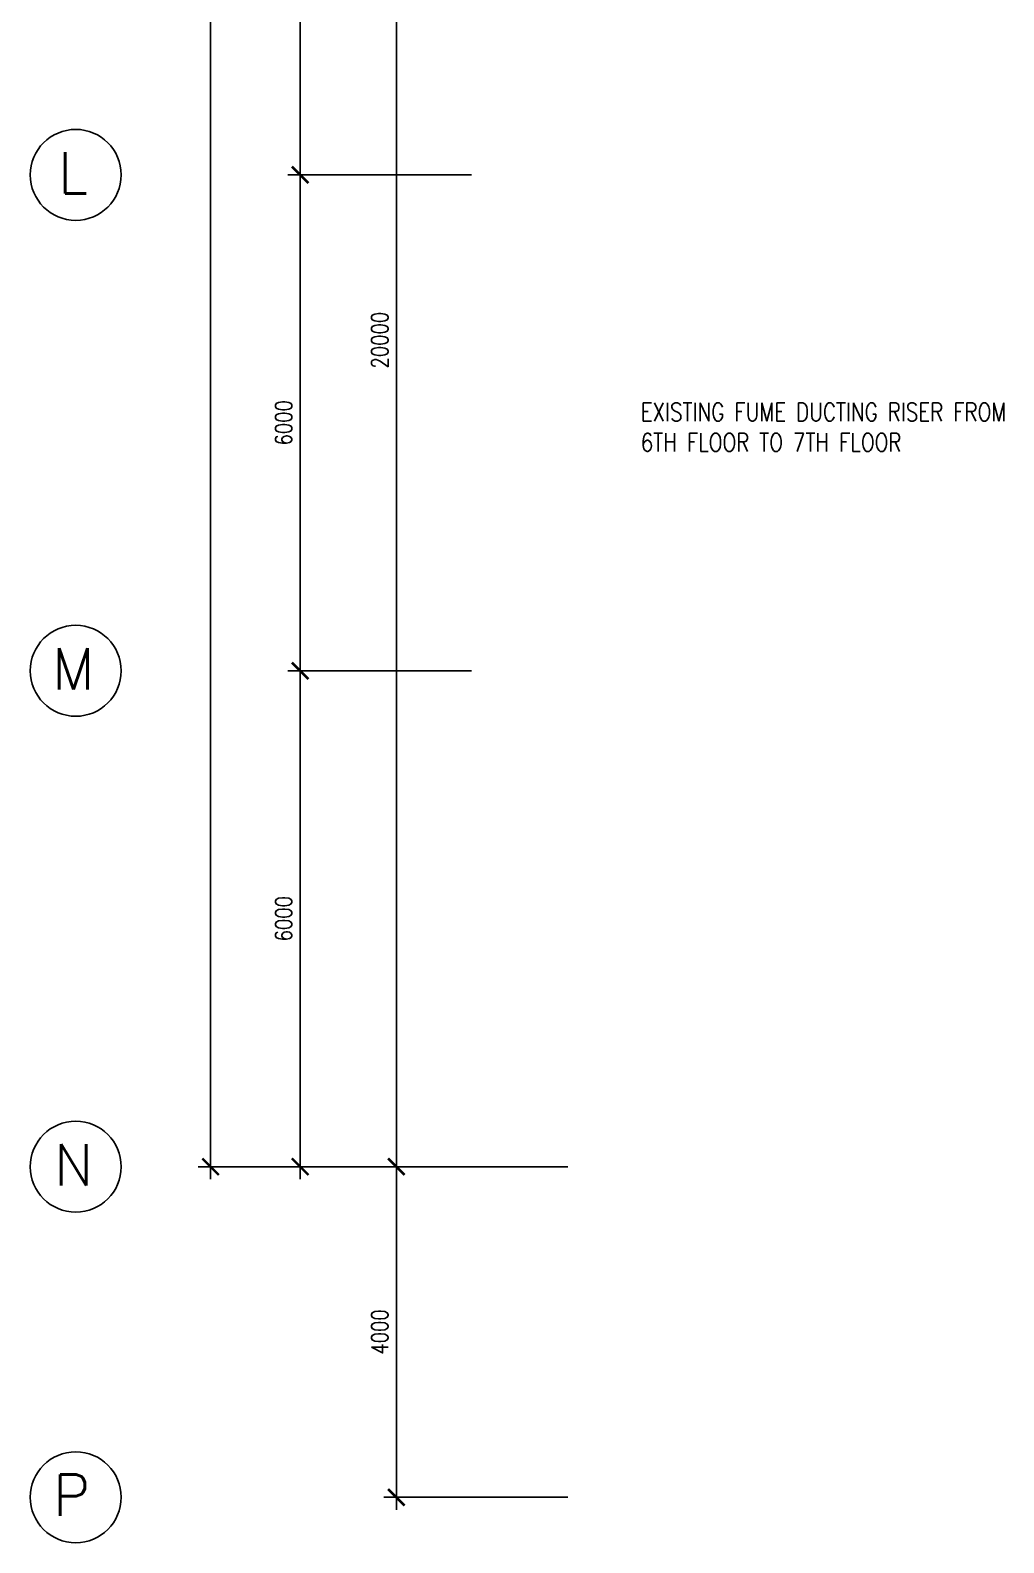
# Model space of a CAD drawing. Extents: x 2687779 to 2997471, y -863049 to -631414.
# Drawn here: x 2794089 to 2805864, y -698158 to -679858 of the extents above; entities that cross this region are included whole.
import ezdxf

# ---------------------------------------------------------------- set-up
doc = ezdxf.new("R2010")
doc.units = 0
doc.header["$LTSCALE"] = 10
doc.header["$MEASUREMENT"] = 0
doc.header["$PDMODE"] = 34
doc.layers.get('0').update_dxf_attribs({"linetype": 'CONTINUOUS'})
doc.layers.get('DEFPOINTS').update_dxf_attribs({"linetype": 'CONTINUOUS'})
for name, color, linetype in [('DIM', 7, 'CONTINUOUS'), ('FURN', 1, 'CONTINUOUS'), ('GRID-T', 7, 'CONTINUOUS')]:
    doc.layers.add(name, color=color, linetype=linetype)
doc.styles.add('DIMTEXT', font='romans.shx', dxfattribs={"width": 0.8, "height": 400})
doc.styles.add('ROMANS', font='romans.shx', dxfattribs={"width": 0.8, "height": 100})
doc.styles.get("Standard").update_dxf_attribs({"font": 'ROMANS.SHX'})
doc.dimstyles.new('STANDARD$0', dxfattribs={"dimscale": 0, "dimtxt": 8, "dimasz": 6, "dimexe": 1, "dimexo": 1, "dimgap": 3, "dimtad": 1, "dimdec": 0, "dimlfac": -1, "dimrnd": 1, "dimzin": 0, "dimdsep": 46, "dimtxsty": 'Standard', "dimcen": 0, "dimclrd": 5, "dimclre": 250, "dimadec": 0, "dimazin": 0, "dimtfac": 1, "dimtdec": 4, "dimtofl": 0, "dimtmove": 0, "dimatfit": 3, "dimfxl": 1, "dimtolj": 1, "dimtzin": 0, "dimarcsym": 0})

# ---------------------------------------------------------------- blocks, each defined once
blk = doc.blocks.new('_ARCHTICK')
at = {"color": 0, "linetype": 'ByBlock', "const_width": 0.15}
blk.add_lwpolyline([(-0.5, -0.5), (0.5, 0.5)], dxfattribs=at)
blk = doc.blocks.new('*D438')
at = {"layer": 'DEFPOINTS', "color": 0, "transparency": 16777216}
for p in [(2799578, -675608), (2797354, -681608), (2799578, -681608)]:
    blk.add_point(p, dxfattribs=at)
at = {"layer": 'DIM', "color": 7, "lineweight": -2, "transparency": 16777216}
for p, q in [((2799428, -675608), (2797204, -675608)), ((2797354, -675458), (2797354, -681758)), ((2799428, -681608), (2797204, -681608))]:
    blk.add_line(p, q, dxfattribs=at)
at = {"layer": 'DIM', "color": 7, "lineweight": -2, "transparency": 16777216, "xscale": 200, "yscale": 200, "zscale": 200}
for p, rotation in [((2797354, -675608), 90), ((2797354, -681608), 270)]:
    blk.add_blockref('_ARCHTICK', p, dxfattribs=dict(at, rotation=rotation))
at = {"layer": 'DIM', "color": 7, "transparency": 16777216, "insert": (2797154, -678608), "char_height": 200, "attachment_point": 5, "rotation": 90, "style": 'ROMANS'}
blk.add_mtext('\\A1;6000', dxfattribs=at)
blk = doc.blocks.new('*D439')
at = {"layer": 'DEFPOINTS', "color": 0, "transparency": 16777216}
for p in [(2799578, -681608), (2797354, -687608), (2799578, -687608)]:
    blk.add_point(p, dxfattribs=at)
at = {"layer": 'DIM', "color": 7, "lineweight": -2, "transparency": 16777216}
for p, q in [((2797354, -681458), (2797354, -687758)), ((2799428, -681608), (2797204, -681608)), ((2799428, -687608), (2797204, -687608))]:
    blk.add_line(p, q, dxfattribs=at)
at = {"layer": 'DIM', "color": 7, "lineweight": -2, "transparency": 16777216, "xscale": 200, "yscale": 200, "zscale": 200}
for p, rotation in [((2797354, -681608), 90), ((2797354, -687608), 270)]:
    blk.add_blockref('_ARCHTICK', p, dxfattribs=dict(at, rotation=rotation))
at = {"layer": 'DIM', "color": 7, "transparency": 16777216, "insert": (2797154, -684608), "char_height": 200, "attachment_point": 5, "rotation": 90, "style": 'ROMANS'}
blk.add_mtext('\\A1;6000', dxfattribs=at)
blk = doc.blocks.new('*D440')
at = {"layer": 'DEFPOINTS', "color": 0, "transparency": 16777216}
for p in [(2799578, -687608), (2797354, -693608), (2799578, -693608)]:
    blk.add_point(p, dxfattribs=at)
at = {"layer": 'DIM', "color": 7, "lineweight": -2, "transparency": 16777216}
for p, q in [((2797354, -687458), (2797354, -693758)), ((2799428, -687608), (2797204, -687608)), ((2799428, -693608), (2797204, -693608))]:
    blk.add_line(p, q, dxfattribs=at)
at = {"layer": 'DIM', "color": 7, "lineweight": -2, "transparency": 16777216, "xscale": 200, "yscale": 200, "zscale": 200}
for p, rotation in [((2797354, -687608), 90), ((2797354, -693608), 270)]:
    blk.add_blockref('_ARCHTICK', p, dxfattribs=dict(at, rotation=rotation))
at = {"layer": 'DIM', "color": 7, "transparency": 16777216, "insert": (2797154, -690608), "char_height": 200, "attachment_point": 5, "rotation": 90, "style": 'ROMANS'}
blk.add_mtext('\\A1;6000', dxfattribs=at)
blk = doc.blocks.new('*D441')
at = {"layer": 'DEFPOINTS', "color": 0, "transparency": 16777216}
for p in [(2796270, -639608), (2799333, -639608), (2799333, -693608)]:
    blk.add_point(p, dxfattribs=at)
at = {"layer": 'DIM', "color": 7, "lineweight": -2, "transparency": 16777216}
for p, q in [((2796270, -693758), (2796270, -639458)), ((2799183, -639608), (2796120, -639608)), ((2799183, -693608), (2796120, -693608))]:
    blk.add_line(p, q, dxfattribs=at)
at = {"layer": 'DIM', "color": 7, "lineweight": -2, "transparency": 16777216, "xscale": 200, "yscale": 200, "zscale": 200}
for p, rotation in [((2796270, -639608), 90), ((2796270, -693608), 270)]:
    blk.add_blockref('_ARCHTICK', p, dxfattribs=dict(at, rotation=rotation))
at = {"layer": 'DIM', "color": 7, "transparency": 16777216, "insert": (2796070, -666608), "char_height": 200, "attachment_point": 5, "rotation": 90, "style": 'ROMANS'}
blk.add_mtext('\\A1;54000', dxfattribs=at)
blk = doc.blocks.new('*D442')
at = {"layer": 'DEFPOINTS', "color": 0, "transparency": 16777216}
for p in [(2800741, -693608), (2798517, -697608), (2800741, -697608)]:
    blk.add_point(p, dxfattribs=at)
at = {"layer": 'DIM', "color": 7, "lineweight": -2, "transparency": 16777216}
for p, q in [((2798517, -693458), (2798517, -697758)), ((2800591, -693608), (2798367, -693608)), ((2800591, -697608), (2798367, -697608))]:
    blk.add_line(p, q, dxfattribs=at)
at = {"layer": 'DIM', "color": 7, "lineweight": -2, "transparency": 16777216, "xscale": 200, "yscale": 200, "zscale": 200}
for p, rotation in [((2798517, -693608), 90), ((2798517, -697608), 270)]:
    blk.add_blockref('_ARCHTICK', p, dxfattribs=dict(at, rotation=rotation))
at = {"layer": 'DIM', "color": 7, "transparency": 16777216, "insert": (2798317, -695608), "char_height": 200, "attachment_point": 5, "rotation": 90, "style": 'ROMANS'}
blk.add_mtext('\\A1;4000', dxfattribs=at)
blk = doc.blocks.new('*D444')
at = {"layer": 'DEFPOINTS', "color": 0, "transparency": 16777216}
for p in [(2800741, -673608), (2798517, -693608), (2800741, -693608)]:
    blk.add_point(p, dxfattribs=at)
at = {"layer": 'DIM', "color": 7, "lineweight": -2, "transparency": 16777216}
for p, q in [((2800591, -673608), (2798367, -673608)), ((2798517, -673458), (2798517, -693758)), ((2800591, -693608), (2798367, -693608))]:
    blk.add_line(p, q, dxfattribs=at)
at = {"layer": 'DIM', "color": 7, "lineweight": -2, "transparency": 16777216, "xscale": 200, "yscale": 200, "zscale": 200}
for p, rotation in [((2798517, -673608), 90), ((2798517, -693608), 270)]:
    blk.add_blockref('_ARCHTICK', p, dxfattribs=dict(at, rotation=rotation))
at = {"layer": 'DIM', "color": 7, "transparency": 16777216, "insert": (2798317, -683608), "char_height": 200, "attachment_point": 5, "rotation": 90, "style": 'ROMANS'}
blk.add_mtext('\\A1;20000', dxfattribs=at)

msp = doc.modelspace()

# ---------------------------------------------------------------- linework, layer by layer
at = {"layer": 'GRID-T', "color": 7}
for centre in [(2794639, -681608.2), (2794639, -687608.2), (2794639, -693608.2), (2794639, -697608.2)]:
    msp.add_circle(centre, 550, dxfattribs=at)

# ---------------------------------------------------------------- texts
at = {"layer": 'FURN', "color": 7, "linetype": 'Continuous', "insert": (2801474, -684368, 0), "char_height": 220, "width": 5025, "attachment_point": 1, "style": 'DIMTEXT'}
msp.add_mtext('\\A1;EXISTING FUME DUCTING RISER FROM 6TH FLOOR TO 7TH FLOOR', dxfattribs=at)
at = {"layer": 'GRID-T', "color": 3, "style": 'ROMANS'}
for s, p in [('L', (2794423.8, -681833.9)), ('M', (2794354.1, -687833.9)), ('N', (2794378, -693833.9)), ('P', (2794364.8, -697833.9))]:
    msp.add_text(s, height=500, dxfattribs=at).set_placement(p)

# ---------------------------------------------------------------- dimensions: what is measured, and where the dimension line sits
at = {"layer": 'DIM'}
for p1, p2, distance, picture, middle in [((2799333.3, -693608.2), (2799333.3, -639608.2), 3063.7, '*D441', (2796069.6, -666608.2)), ((2800741.2, -673608.2), (2800741.2, -693608.2), -2223.9, '*D444', (2798317.3, -683608.2)), ((2799578.3, -675608.2), (2799578.3, -681608.2), -2223.9, '*D438', (2797154.4, -678608.2)), ((2799578.3, -681608.2), (2799578.3, -687608.2), -2223.9, '*D439', (2797154.4, -684608.2)), ((2799578.3, -687608.2), (2799578.3, -693608.2), -2223.9, '*D440', (2797154.4, -690608.2)), ((2800741.2, -693608.2), (2800741.2, -697608.2), -2223.9, '*D442', (2798317.3, -695608.2))]:
    dim = msp.add_aligned_dim(p1=p1, p2=p2, distance=distance, dimstyle='STANDARD$0', override={"dimscale": 100, "dimtxt": 2, "dimasz": 2, "dimexe": 1.5, "dimexo": 1.5, "dimgap": 1, "dimtxsty": 'ROMANS', "dimblk": 'ARCHTICK', "dimdle": 1.5, "dimclrd": 7, "dimclre": 7, "dimclrt": 7, "dimtdec": 0, "dimtmove": 2}, dxfattribs=at)
    dim.commit()
    dim.dimension.update_dxf_attribs({"geometry": picture, "text_midpoint": middle})

doc.saveas('drawing.dxf')
